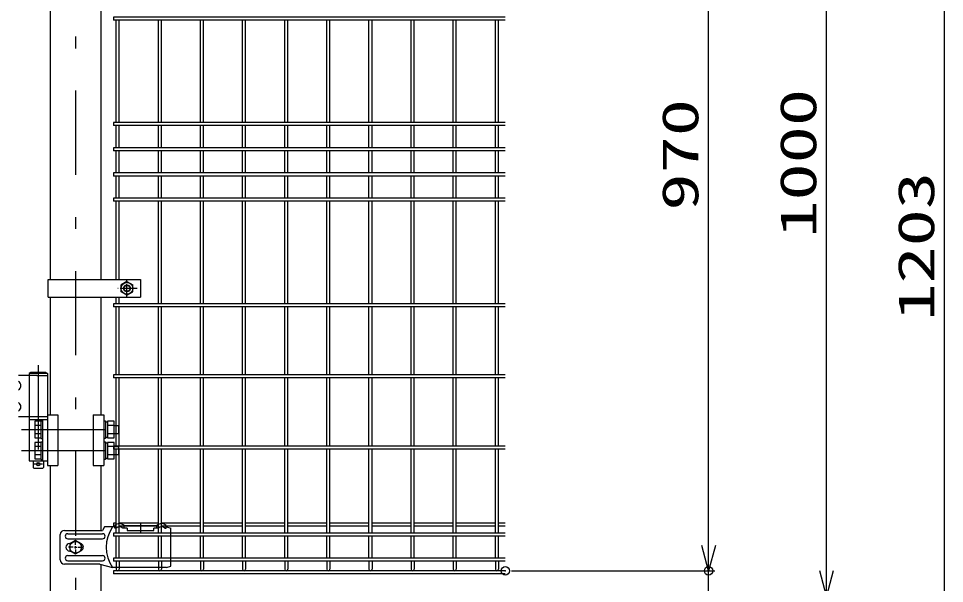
# Model space of a CAD drawing. Units: millimetres, scale not verified. Extents: x -4455 to 4455, y -3150 to 3150.
# Drawn here: x -1774 to -675, y -617 to 53 of the extents above; entities that cross this region are included whole.
import ezdxf
from ezdxf.enums import TextEntityAlignment as Align

# ---------------------------------------------------------------- set-up
doc = ezdxf.new("R2010")
doc.units = ezdxf.units.MM
doc.header["$LTSCALE"] = 20
doc.header["$PDMODE"] = 32
doc.header["$PDSIZE"] = 10
for name, pattern in [('USER1', [10.7, 5, -2.5, 0.7, -2.5]), ('USER2', [0.375, 0.25, -0.125]), ('USER4', [1.125, 0.75, -0.125, 0.125, -0.125])]:
    doc.linetypes.add(name, pattern=pattern)
for name, color, linetype, lineweight in [('0-0_外形線', 7, 'Continuous', 25), ('0-1_寸法線', 4, 'Continuous', 25), ('0-2_0', 3, 'USER2', 25), ('0-5_軸線', 2, 'USER1', 25), ('0-7_丁番', 3, 'Continuous', 25), ('0-B_LAYER06', 3, 'Continuous', 25), ('0-D_継手', 3, 'Continuous', 25), ('0-E_2', 7, 'Continuous', 25), ('0-F_NER', 30, 'Continuous', 25)]:
    doc.layers.add(name, color=color, linetype=linetype, lineweight=lineweight)
doc.layers.add('0-3_DEFPOINTS', color=7, linetype='Continuous')
doc.styles.add('ＭＳ ゴシック', font='')
doc.styles.get('ＭＳ ゴシック').set_extended_font_data('MS Gothic')

# ---------------------------------------------------------------- blocks, each defined once
blk = doc.blocks.new('_Open30')
at = {"layer": '0-2_0', "color": 4, "linetype": 'Continuous'}
blk.add_line((0, 0), (-20, 0), dxfattribs=at)
blk.add_lwpolyline([(-20, 5.36), (0, 0), (-20, -5.36)], dxfattribs=at)
blk = doc.blocks.new('tu')
at = {"layer": '0-B_LAYER06'}
for p, q in [((141270.7, 81292.7), (141270.7, 81352.7)), ((141490.7, 81352.7), (142270.7, 81352.7)), ((141490.7, 81292.7), (141490.7, 81352.7)), ((141880.7, 81400.2), (141880.7, 81185.2)), ((142270.7, 81292.7), (142270.7, 81352.7)), ((142490.7, 81292.7), (142490.7, 81352.7)), ((139974.8, 80540.2), (139974.8, 81140.2)), ((140153.5, 81160.2), (140980.1, 81160.2)), ((141270.7, 81320.2), (141028.6, 81320.2)), ((141560.7, 81292.7), (141460.7, 81292.7)), ((141560.7, 81292.7), (141560.7, 81232.7)), ((142300.7, 81292.7), (142200.7, 81292.7)), ((142460.7, 81292.7), (142490.7, 81292.7)), ((142500.1, 81320.2), (142600.1, 81288.2)), ((140153.5, 81040.2), (140980.1, 81040.2)), ((140200.4, 80930.2), (140218.9, 80930.2)), ((140340.1, 81000.2), (140201.6, 80920.2)), ((140340.1, 81000.2), (140201.6, 80920.2)), ((140201.6, 80920.2), (140201.6, 80760.2)), ((140201.6, 80920.2), (140201.6, 80760.2)), ((140340.1, 80894.2), (140340.1, 81005.8)), ((140478.7, 80920.2), (140340.1, 81000.2)), ((140478.7, 80920.2), (140340.1, 81000.2)), ((140478.7, 80760.2), (140478.7, 80920.2)), ((140478.7, 80760.2), (140478.7, 80920.2)), ((140286.1, 80840.2), (140174.6, 80840.2)), ((140200.4, 80750.2), (140218.9, 80750.2)), ((140201.6, 80760.2), (140340.1, 80680.2)), ((140201.6, 80760.2), (140340.1, 80680.2)), ((140313.1, 80840.2), (140367.1, 80840.2)), ((140340.1, 80813.2), (140340.1, 80867.2)), ((140340.1, 80786.2), (140340.1, 80674.7)), ((140340.1, 80680.2), (140478.7, 80760.2)), ((140340.1, 80680.2), (140478.7, 80760.2)), ((140394.1, 80840.2), (140505.7, 80840.2)), ((140153.5, 80640.2), (140980.1, 80640.2)), ((140153.5, 80520.2), (140980.1, 80520.2)), ((140918.6, 80440.2), (140074.8, 80440.2)), ((140918.6, 80440.2), (141217.1, 80360.2)), ((142500.1, 80360.2), (141217.1, 80360.2)), ((142500.1, 80360.2), (142600.1, 80392.2))]:
    blk.add_line(p, q, dxfattribs=at)
for points in [[(141300.7, 81292.7), (141270.7, 81292.7), (141270.7, 81352.7)], [(141560.7, 81232.7), (142200.7, 81232.7), (142200.7, 81292.7)]]:
    blk.add_lwpolyline(points, dxfattribs=at)
blk.add_circle((140340.1, 80840.2), 138.6, dxfattribs=at)
blk.add_circle((140340.1, 80840.2), 138.6, dxfattribs=at)
for centre, radius, start, end in [((141380.7, 81250.7), 150, 42.83468, 137.16667), ((142380.7, 81250.7), 150, 42.83331, 137.16532), ((140074.8, 81140.2), 100, 90.00001, 179.99999), ((140153.5, 81100.2), 60, 90, 270), ((140980.1, 81100.2), 60, 270, 90), ((141894.4, 80840.2), 830.1, 144.67551, 215.32453), ((141380.7, 81203.3), 120, 48.1895, 131.81049), ((142380.7, 81203.3), 120, 48.1895, 131.81051), ((140200.4, 80840.2), 90, 90, 270), ((140435.6, 80840.2), 90, 299.99756, 60.00244), ((140074.8, 80540.2), 100, 180.00001, 270), ((140153.5, 80580.2), 60, 90, 270), ((140980.1, 80580.2), 60, 270, 90)]:
    blk.add_arc(centre, radius, start, end, dxfattribs=at)
at = {"layer": '0-D_継手'}
for p in [(140074.8, 81240.2), (141028.6, 81320.2)]:
    blk.add_line(p, (140975.1, 81240.2), dxfattribs=at)
at = {"layer": '0-E_2', "color": 3}
blk.add_line((142600.1, 80392.2), (142600.1, 81288.2), dxfattribs=at)

msp = doc.modelspace()

# ---------------------------------------------------------------- linework, layer by layer
at = {"layer": '0-0_外形線'}
for p, q in [((-1736.58, 195.35), (-1736.58, -256.64)), ((-1676.08, -256.64), (-1676.08, 195.35)), ((-1736.58, -277.64), (-1736.58, -417.15)), ((-1676.08, -417.15), (-1676.08, -277.64)), ((-1739.76, -417.15), (-1739.76, -477.15)), ((-1739.76, -417.15), (-1727.29, -417.15)), ((-1727.29, -417.15), (-1727.29, -477.15)), ((-1685.35, -417.15), (-1672.88, -417.15)), ((-1672.88, -417.15), (-1672.88, -477.15)), ((-1739.76, -477.15), (-1727.29, -477.15)), ((-1736.58, -477.15), (-1736.58, -832.15)), ((-1676.08, -554.14), (-1676.08, -477.15)), ((-1676.08, -832.15), (-1676.08, -594.5))]:
    msp.add_line(p, q, dxfattribs=at)
msp.add_lwpolyline([(-1685.35, -417.15), (-1685.35, -477.15), (-1672.88, -477.15)], dxfattribs=at)
at = {"layer": '0-1_寸法線'}
for p, q in [((-675.11, -802.15), (-675.11, 340.85)), ((-955.11, -572.15), (-955.11, 337.85)), ((-815.11, -602.15), (-815.11, 337.85)), ((-955.11, -572.15), (-955.11, -542.15)), ((-1188.83, -602.15), (-947.61, -602.15)), ((-1188.83, -602.15), (-947.61, -602.15)), ((-955.11, -632.15), (-955.11, -602.15))]:
    msp.add_line(p, q, dxfattribs=at)
at = {"layer": '0-3_DEFPOINTS'}
for p in [(-1196.33, -602.15), (-955.11, -602.15)]:
    msp.add_point(p, dxfattribs=at)
at = {"layer": '0-5_軸線'}
for p, q in [((-1706.33, 395.42), (-1706.33, -928.08)), ((-1750.62, -358.17), (-1750.62, -483.38)), ((-1770.53, -434.65), (-1643.24, -434.65)), ((-1770.59, -459.65), (-1643.29, -459.65))]:
    msp.add_line(p, q, dxfattribs=at)
at = {"layer": '0-7_丁番'}
for p, q in [((-1752.27, -370.65), (-1774.08, -370.65)), ((-1759.62, -367.15), (-1761.47, -368.15)), ((-1761.47, -368.15), (-1761.47, -419.65)), ((-1739.77, -368.15), (-1761.47, -368.15)), ((-1741.62, -367.15), (-1759.62, -367.15)), ((-1752.27, -370.65), (-1739.77, -370.65)), ((-1741.62, -367.15), (-1739.77, -368.15)), ((-1739.77, -368.15), (-1739.77, -471.65)), ((-1739.77, -419.65), (-1774.08, -419.65)), ((-1761.46, -419.65), (-1761.46, -471.65)), ((-1761.46, -422.65), (-1739.77, -422.65)), ((-1747.77, -424.86), (-1754.77, -424.86)), ((-1754.77, -424.86), (-1754.77, -444.49)), ((-1747.77, -424.18), (-1745.77, -424.18)), ((-1747.77, -424.18), (-1747.77, -445.18)), ((-1745.77, -422.65), (-1745.77, -471.65)), ((-1670.87, -425.48), (-1668.37, -425.48)), ((-1668.37, -424.86), (-1668.37, -444.49)), ((-1660.37, -424.86), (-1668.37, -424.86)), ((-1660.37, -444.49), (-1660.37, -424.86)), ((-1747.77, -429.77), (-1754.77, -429.77)), ((-1747.77, -439.58), (-1754.77, -439.58)), ((-1660.37, -429.77), (-1668.37, -429.77)), ((-1660.37, -439.58), (-1668.37, -439.58)), ((-1660.37, -429.68), (-1655.37, -429.68)), ((-1655.37, -429.68), (-1655.37, -439.68)), ((-1754.77, -444.49), (-1747.77, -444.49)), ((-1754.77, -449.86), (-1754.77, -469.49)), ((-1747.77, -449.86), (-1754.77, -449.86)), ((-1747.77, -445.18), (-1745.77, -445.18)), ((-1747.77, -449.18), (-1747.77, -470.18)), ((-1747.77, -449.18), (-1745.77, -449.18)), ((-1670.87, -445.18), (-1672.87, -445.18)), ((-1672.87, -449.18), (-1670.87, -449.18)), ((-1668.37, -443.88), (-1670.87, -443.88)), ((-1670.87, -449.18), (-1670.87, -470.18)), ((-1670.87, -450.48), (-1668.37, -450.48)), ((-1668.37, -444.49), (-1660.37, -444.49)), ((-1668.37, -449.86), (-1668.37, -469.49)), ((-1660.37, -449.86), (-1668.37, -449.86)), ((-1655.37, -439.68), (-1660.37, -439.68)), ((-1660.37, -469.49), (-1660.37, -449.86)), ((-1747.77, -454.77), (-1754.77, -454.77)), ((-1660.37, -454.77), (-1668.37, -454.77)), ((-1660.37, -454.68), (-1655.37, -454.68)), ((-1761.46, -471.65), (-1739.77, -471.65)), ((-1756.62, -471.65), (-1756.62, -479.65)), ((-1747.77, -464.58), (-1754.77, -464.58)), ((-1754.77, -469.49), (-1747.77, -469.49)), ((-1747.77, -470.18), (-1745.77, -470.18)), ((-1744.62, -471.65), (-1744.62, -479.65)), ((-1670.87, -470.18), (-1672.87, -470.18)), ((-1668.37, -468.88), (-1670.87, -468.88)), ((-1660.37, -464.58), (-1668.37, -464.58)), ((-1668.37, -469.49), (-1660.37, -469.49)), ((-1755.62, -480.65), (-1756.62, -479.65)), ((-1745.62, -475.65), (-1755.62, -475.65)), ((-1745.62, -480.65), (-1755.62, -480.65)), ((-1745.62, -480.65), (-1744.62, -479.65))]:
    msp.add_line(p, q, dxfattribs=at)
for points in [[(-1672.87, -424.18), (-1670.87, -424.18), (-1670.87, -445.18)], [(-1655.37, -454.68), (-1655.37, -464.68), (-1660.37, -464.68)]]:
    msp.add_lwpolyline(points, dxfattribs=at)
msp.add_circle((-1750.62, -475.65), 2, dxfattribs=at)
for centre in [(-1777.32, -382.65), (-1777.32, -407.65)]:
    msp.add_arc(centre, 6, 302.72244, 57.27756, dxfattribs=at)
at = {"layer": '0-B_LAYER06'}
for p, q in [((-1738.88, -256.64), (-1629.33, -256.64)), ((-1738.88, -277.64), (-1738.88, -256.64)), ((-1645.33, -259.06), (-1652.33, -263.1)), ((-1652.33, -271.19), (-1652.33, -263.1)), ((-1645.33, -259.06), (-1638.33, -263.1)), ((-1638.33, -271.19), (-1638.33, -263.1)), ((-1629.33, -256.64), (-1629.33, -277.64)), ((-1645.33, -275.23), (-1652.33, -271.19)), ((-1645.33, -275.23), (-1638.33, -271.19)), ((-1738.88, -277.64), (-1629.33, -277.64))]:
    msp.add_line(p, q, dxfattribs=at)
at = {"layer": '0-B_LAYER06', "color": 1, "linetype": 'USER4'}
for p, q in [((-1645.33, -277.18), (-1645.33, -257.13)), ((-1633.33, -267.14), (-1656.26, -267.14))]:
    msp.add_line(p, q, dxfattribs=at)
at = {"layer": '0-B_LAYER06', "color": 1}
for radius in [7, 3.5]:
    msp.add_circle((-1645.33, -267.14), radius, dxfattribs=at)
at = {"layer": '0-B_LAYER06'}
msp.add_circle((-1645.33, -267.14), 4, dxfattribs=at)
at = {"layer": '0-F_NER'}
for p, q in [((-1196.33, 51.05), (-1661.33, 51.05)), ((-1658.13, -70.35), (-1658.13, 51.05)), ((-1654.53, -70.35), (-1654.53, 51.05)), ((-1608.13, -70.35), (-1608.13, 51.05)), ((-1604.53, -70.35), (-1604.53, 51.05)), ((-1558.13, -70.35), (-1558.13, 51.05)), ((-1554.53, -70.35), (-1554.53, 51.05)), ((-1508.13, -70.35), (-1508.13, 51.05)), ((-1504.53, -70.35), (-1504.53, 51.05)), ((-1458.13, -70.35), (-1458.13, 51.05)), ((-1454.53, -70.35), (-1454.53, 51.05)), ((-1408.13, -70.35), (-1408.13, 51.05)), ((-1404.53, -70.35), (-1404.53, 51.05)), ((-1358.13, -70.35), (-1358.13, 51.05)), ((-1354.53, -70.35), (-1354.53, 51.05)), ((-1308.13, -70.35), (-1308.13, 51.05)), ((-1304.53, -70.35), (-1304.53, 51.05)), ((-1258.13, -70.35), (-1258.13, 51.05)), ((-1254.53, -70.35), (-1254.53, 51.05)), ((-1208.13, -70.35), (-1208.13, 51.05)), ((-1204.53, -70.35), (-1204.53, 51.05)), ((-1196.33, -73.95), (-1661.33, -73.95)), ((-1658.13, -100.35), (-1658.13, -73.95)), ((-1654.53, -100.35), (-1654.53, -73.95)), ((-1608.13, -100.35), (-1608.13, -73.95)), ((-1604.53, -100.35), (-1604.53, -73.95)), ((-1558.13, -100.35), (-1558.13, -73.95)), ((-1554.53, -100.35), (-1554.53, -73.95)), ((-1508.13, -100.35), (-1508.13, -73.95)), ((-1504.53, -100.35), (-1504.53, -73.95)), ((-1458.13, -100.35), (-1458.13, -73.95)), ((-1454.53, -100.35), (-1454.53, -73.95)), ((-1408.13, -100.35), (-1408.13, -73.95)), ((-1404.53, -100.35), (-1404.53, -73.95)), ((-1358.13, -100.35), (-1358.13, -73.95)), ((-1354.53, -100.35), (-1354.53, -73.95)), ((-1308.13, -100.35), (-1308.13, -73.95)), ((-1304.53, -100.35), (-1304.53, -73.95)), ((-1258.13, -100.35), (-1258.13, -73.95)), ((-1254.53, -100.35), (-1254.53, -73.95)), ((-1208.13, -100.35), (-1208.13, -73.95)), ((-1204.53, -100.35), (-1204.53, -73.95)), ((-1196.33, -103.95), (-1661.33, -103.95)), ((-1658.13, -130.34), (-1658.13, -103.95)), ((-1654.53, -130.34), (-1654.53, -103.95)), ((-1608.13, -130.34), (-1608.13, -103.95)), ((-1604.53, -130.34), (-1604.53, -103.95)), ((-1558.13, -130.34), (-1558.13, -103.95)), ((-1554.53, -130.34), (-1554.53, -103.95)), ((-1508.13, -130.34), (-1508.13, -103.95)), ((-1504.53, -130.34), (-1504.53, -103.95)), ((-1458.13, -130.34), (-1458.13, -103.95)), ((-1454.53, -130.34), (-1454.53, -103.95)), ((-1408.13, -130.34), (-1408.13, -103.95)), ((-1404.53, -130.34), (-1404.53, -103.95)), ((-1358.13, -130.34), (-1358.13, -103.95)), ((-1354.53, -130.34), (-1354.53, -103.95)), ((-1308.13, -130.34), (-1308.13, -103.95)), ((-1304.53, -130.34), (-1304.53, -103.95)), ((-1258.13, -130.34), (-1258.13, -103.95)), ((-1254.53, -130.34), (-1254.53, -103.95)), ((-1208.13, -130.34), (-1208.13, -103.95)), ((-1204.53, -130.34), (-1204.53, -103.95)), ((-1196.33, -133.94), (-1661.33, -133.94)), ((-1658.13, -160.35), (-1658.13, -133.94)), ((-1654.53, -160.35), (-1654.53, -133.94)), ((-1608.13, -160.35), (-1608.13, -133.94)), ((-1604.53, -160.35), (-1604.53, -133.94)), ((-1558.13, -160.35), (-1558.13, -133.94)), ((-1554.53, -160.35), (-1554.53, -133.94)), ((-1508.13, -160.35), (-1508.13, -133.94)), ((-1504.53, -160.35), (-1504.53, -133.94)), ((-1458.13, -160.35), (-1458.13, -133.94)), ((-1454.53, -160.35), (-1454.53, -133.94)), ((-1408.13, -160.35), (-1408.13, -133.94)), ((-1404.53, -160.35), (-1404.53, -133.94)), ((-1358.13, -160.35), (-1358.13, -133.94)), ((-1354.53, -160.35), (-1354.53, -133.94)), ((-1308.13, -160.35), (-1308.13, -133.94)), ((-1304.53, -160.35), (-1304.53, -133.94)), ((-1258.13, -160.35), (-1258.13, -133.94)), ((-1254.53, -160.35), (-1254.53, -133.94)), ((-1208.13, -160.35), (-1208.13, -133.94)), ((-1204.53, -160.35), (-1204.53, -133.94)), ((-1196.33, -163.95), (-1661.33, -163.95)), ((-1658.13, -256.64), (-1658.13, -163.95)), ((-1654.53, -256.64), (-1654.53, -163.95)), ((-1608.13, -285.35), (-1608.13, -163.95)), ((-1604.53, -285.35), (-1604.53, -163.95)), ((-1558.13, -285.35), (-1558.13, -163.95)), ((-1554.53, -285.35), (-1554.53, -163.95)), ((-1508.13, -285.35), (-1508.13, -163.95)), ((-1504.53, -285.35), (-1504.53, -163.95)), ((-1458.13, -285.35), (-1458.13, -163.95)), ((-1454.53, -285.35), (-1454.53, -163.95)), ((-1408.13, -285.35), (-1408.13, -163.95)), ((-1404.53, -285.35), (-1404.53, -163.95)), ((-1358.13, -285.35), (-1358.13, -163.95)), ((-1354.53, -285.35), (-1354.53, -163.95)), ((-1308.13, -285.35), (-1308.13, -163.95)), ((-1304.53, -285.35), (-1304.53, -163.95)), ((-1258.13, -285.35), (-1258.13, -163.95)), ((-1254.53, -285.35), (-1254.53, -163.95)), ((-1208.13, -285.35), (-1208.13, -163.95)), ((-1204.53, -285.35), (-1204.53, -163.95)), ((-1658.13, -285.35), (-1658.13, -277.64)), ((-1654.53, -285.35), (-1654.53, -277.64)), ((-1196.33, -288.95), (-1661.33, -288.95)), ((-1658.13, -369.85), (-1658.13, -288.95)), ((-1654.53, -369.85), (-1654.53, -288.95)), ((-1608.13, -369.85), (-1608.13, -288.95)), ((-1604.53, -369.85), (-1604.53, -288.95)), ((-1558.13, -369.85), (-1558.13, -288.95)), ((-1554.53, -369.85), (-1554.53, -288.95)), ((-1508.13, -369.85), (-1508.13, -288.95)), ((-1504.53, -369.85), (-1504.53, -288.95)), ((-1458.13, -369.85), (-1458.13, -288.95)), ((-1454.53, -369.85), (-1454.53, -288.95)), ((-1408.13, -369.85), (-1408.13, -288.95)), ((-1404.53, -369.85), (-1404.53, -288.95)), ((-1358.13, -369.85), (-1358.13, -288.95)), ((-1354.53, -369.85), (-1354.53, -288.95)), ((-1308.13, -369.85), (-1308.13, -288.95)), ((-1304.53, -369.85), (-1304.53, -288.95)), ((-1258.13, -369.85), (-1258.13, -288.95)), ((-1254.53, -369.85), (-1254.53, -288.95)), ((-1208.13, -369.85), (-1208.13, -288.95)), ((-1204.53, -369.85), (-1204.53, -288.95)), ((-1196.33, -373.45), (-1661.33, -373.45)), ((-1658.13, -454.35), (-1658.13, -373.45)), ((-1654.53, -454.35), (-1654.53, -373.45)), ((-1608.13, -454.35), (-1608.13, -373.45)), ((-1604.53, -454.35), (-1604.53, -373.45)), ((-1558.13, -454.35), (-1558.13, -373.45)), ((-1554.53, -454.35), (-1554.53, -373.45)), ((-1508.13, -454.35), (-1508.13, -373.45)), ((-1504.53, -454.35), (-1504.53, -373.45)), ((-1458.13, -454.35), (-1458.13, -373.45)), ((-1454.53, -454.35), (-1454.53, -373.45)), ((-1408.13, -454.35), (-1408.13, -373.45)), ((-1404.53, -454.35), (-1404.53, -373.45)), ((-1358.13, -454.35), (-1358.13, -373.45)), ((-1354.53, -454.35), (-1354.53, -373.45)), ((-1308.13, -454.35), (-1308.13, -373.45)), ((-1304.53, -454.35), (-1304.53, -373.45)), ((-1258.13, -454.35), (-1258.13, -373.45)), ((-1254.53, -454.35), (-1254.53, -373.45)), ((-1208.13, -454.35), (-1208.13, -373.45)), ((-1204.53, -454.35), (-1204.53, -373.45)), ((-1196.33, -457.95), (-1661.33, -457.95)), ((-1658.13, -557.45), (-1658.13, -457.95)), ((-1654.53, -557.45), (-1654.53, -457.95)), ((-1608.13, -557.45), (-1608.13, -457.95)), ((-1604.53, -557.45), (-1604.53, -457.95)), ((-1558.13, -557.45), (-1558.13, -457.95)), ((-1554.53, -557.45), (-1554.53, -457.95)), ((-1508.13, -557.45), (-1508.13, -457.95)), ((-1504.53, -557.45), (-1504.53, -457.95)), ((-1458.13, -557.45), (-1458.13, -457.95)), ((-1454.53, -557.45), (-1454.53, -457.95)), ((-1408.13, -557.45), (-1408.13, -457.95)), ((-1404.53, -557.45), (-1404.53, -457.95)), ((-1358.13, -557.45), (-1358.13, -457.95)), ((-1354.53, -557.45), (-1354.53, -457.95)), ((-1308.13, -557.45), (-1308.13, -457.95)), ((-1304.53, -557.45), (-1304.53, -457.95)), ((-1258.13, -557.45), (-1258.13, -457.95)), ((-1254.53, -557.45), (-1254.53, -457.95)), ((-1208.13, -557.45), (-1208.13, -457.95)), ((-1204.53, -557.45), (-1204.53, -457.95)), ((-1658.13, -549.19), (-1661.33, -549.19)), ((-1608.13, -545.59), (-1654.53, -545.59)), ((-1608.13, -549.19), (-1654.53, -549.19)), ((-1558.13, -545.59), (-1604.53, -545.59)), ((-1558.13, -549.19), (-1604.53, -549.19)), ((-1508.13, -545.59), (-1554.53, -545.59)), ((-1508.13, -549.19), (-1554.53, -549.19)), ((-1458.13, -545.59), (-1504.53, -545.59)), ((-1458.13, -549.19), (-1504.53, -549.19)), ((-1408.13, -545.59), (-1454.53, -545.59)), ((-1408.13, -549.19), (-1454.53, -549.19)), ((-1358.13, -545.59), (-1404.53, -545.59)), ((-1358.13, -549.19), (-1404.53, -549.19)), ((-1308.13, -545.59), (-1354.53, -545.59)), ((-1308.13, -549.19), (-1354.53, -549.19)), ((-1258.13, -545.59), (-1304.53, -545.59)), ((-1258.13, -549.19), (-1304.53, -549.19)), ((-1208.13, -545.59), (-1254.53, -545.59)), ((-1208.13, -549.19), (-1254.53, -549.19)), ((-1196.33, -545.59), (-1204.53, -545.59)), ((-1196.33, -549.19), (-1204.53, -549.19)), ((-1196.33, -561.05), (-1661.33, -561.05)), ((-1658.13, -587.25), (-1658.13, -561.05)), ((-1654.53, -587.25), (-1654.53, -561.05)), ((-1608.13, -587.25), (-1608.13, -561.05)), ((-1604.53, -587.25), (-1604.53, -561.05)), ((-1558.13, -587.25), (-1558.13, -561.05)), ((-1554.53, -587.25), (-1554.53, -561.05)), ((-1508.13, -587.25), (-1508.13, -561.05)), ((-1504.53, -587.25), (-1504.53, -561.05)), ((-1458.13, -587.25), (-1458.13, -561.05)), ((-1454.53, -587.25), (-1454.53, -561.05)), ((-1408.13, -587.25), (-1408.13, -561.05)), ((-1404.53, -587.25), (-1404.53, -561.05)), ((-1358.13, -587.25), (-1358.13, -561.05)), ((-1354.53, -587.25), (-1354.53, -561.05)), ((-1308.13, -587.25), (-1308.13, -561.05)), ((-1304.53, -587.25), (-1304.53, -561.05)), ((-1258.13, -587.25), (-1258.13, -561.05)), ((-1254.53, -587.25), (-1254.53, -561.05)), ((-1208.13, -587.25), (-1208.13, -561.05)), ((-1204.53, -587.25), (-1204.53, -561.05)), ((-1196.33, -590.85), (-1661.33, -590.85)), ((-1658.13, -590.85), (-1658.13, -600.35)), ((-1654.53, -590.85), (-1654.53, -600.35)), ((-1608.13, -590.85), (-1608.13, -600.35)), ((-1604.53, -590.85), (-1604.53, -600.35)), ((-1558.13, -590.85), (-1558.13, -600.35)), ((-1554.53, -590.85), (-1554.53, -600.35)), ((-1508.13, -590.85), (-1508.13, -600.35)), ((-1504.53, -590.85), (-1504.53, -600.35)), ((-1458.13, -590.85), (-1458.13, -600.35)), ((-1454.53, -590.85), (-1454.53, -600.35)), ((-1408.13, -590.85), (-1408.13, -600.35)), ((-1404.53, -590.85), (-1404.53, -600.35)), ((-1358.13, -590.85), (-1358.13, -600.35)), ((-1354.53, -590.85), (-1354.53, -600.35)), ((-1308.13, -590.85), (-1308.13, -600.35)), ((-1304.53, -590.85), (-1304.53, -600.35)), ((-1258.13, -590.85), (-1258.13, -600.35)), ((-1254.53, -590.85), (-1254.53, -600.35)), ((-1208.13, -590.85), (-1208.13, -600.35)), ((-1204.53, -590.85), (-1204.53, -600.35)), ((-1196.33, -602.15), (-1661.33, -602.15)), ((-1196.33, -602.15), (-1661.33, -602.15)), ((-1661.33, -602.15), (-1661.33, -605.75)), ((-1196.33, -605.75), (-1661.33, -605.75))]:
    msp.add_line(p, q, dxfattribs=at)
for points in [[(-1196.33, 54.65), (-1661.33, 54.65), (-1661.33, 51.05)], [(-1196.33, -70.35), (-1661.33, -70.35), (-1661.33, -73.95)], [(-1196.33, -100.35), (-1661.33, -100.35), (-1661.33, -103.95)], [(-1196.33, -130.34), (-1661.33, -130.34), (-1661.33, -133.94)], [(-1196.33, -160.35), (-1661.33, -160.35), (-1661.33, -163.95)], [(-1196.33, -285.35), (-1661.33, -285.35), (-1661.33, -288.95)], [(-1196.33, -369.85), (-1661.33, -369.85), (-1661.33, -373.45)], [(-1196.33, -454.35), (-1661.33, -454.35), (-1661.33, -457.95)], [(-1658.13, -545.59), (-1661.33, -545.59), (-1661.33, -549.19)], [(-1196.33, -557.45), (-1661.33, -557.45), (-1661.33, -561.05)], [(-1196.33, -587.25), (-1661.33, -587.25), (-1661.33, -590.85)]]:
    msp.add_lwpolyline(points, dxfattribs=at)
for centre in [(-1656.33, -600.35), (-1606.33, -600.35), (-1556.33, -600.35), (-1506.33, -600.35), (-1456.33, -600.35), (-1406.33, -600.35), (-1356.33, -600.35), (-1306.33, -600.35), (-1256.33, -600.35), (-1206.33, -600.35)]:
    msp.add_arc(centre, 1.8, 180, 0, dxfattribs=at)

# ---------------------------------------------------------------- block references
at = {"layer": '0-1_寸法線', "xscale": 1.5, "yscale": 1.5, "rotation": 270}
for p in [(-955.11, -602.15), (-955.11, -602.15), (-815.11, -632.15)]:
    msp.add_blockref('_Open30', p, dxfattribs=at)
at = {"layer": '0-D_継手', "xscale": 0.05, "yscale": 0.05}
msp.add_blockref('tu', (-8723.33, -4616.16), dxfattribs=at)

# ---------------------------------------------------------------- texts
at = {"layer": '0-1_寸法線', "color": 2, "style": 'ＭＳ ゴシック', "width": 1.5}
for s, p in [('1000', (-814.28, -207.15)), ('970', (-954.28, -175)), ('1203', (-674.28, -305.65))]:
    msp.add_text(s, height=43.26, rotation=90, dxfattribs=at).set_placement(p, align=Align.BOTTOM_LEFT)

doc.saveas('drawing.dxf')
